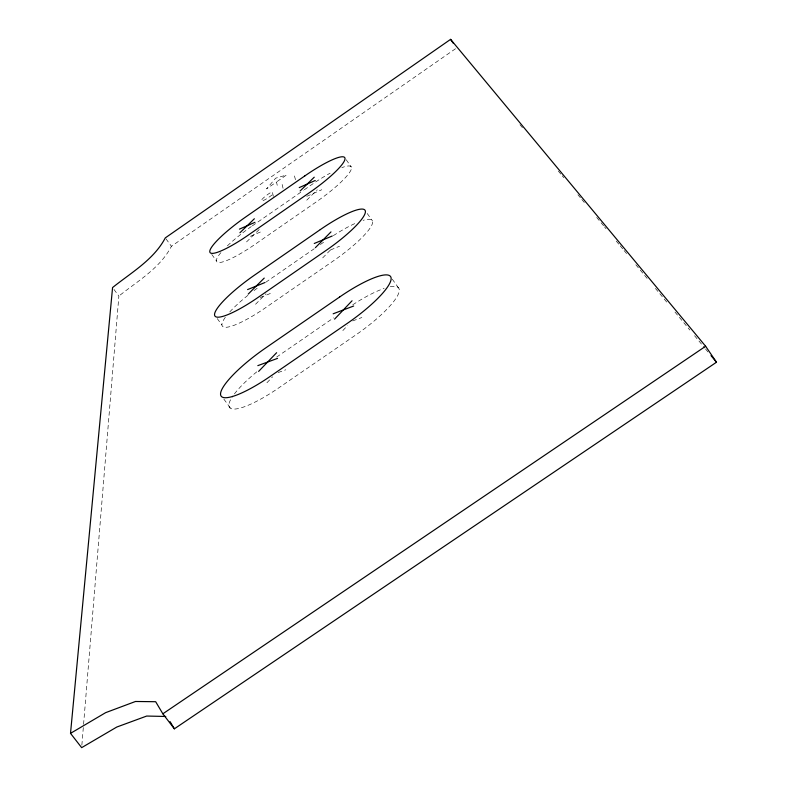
<?xml version="1.0" encoding="UTF-8"?>
<svg xmlns="http://www.w3.org/2000/svg" width="787" height="787" viewBox="0 0 787 787"><rect width="100%" height="100%" fill="white"/><g stroke="black" fill="none" stroke-linecap="round" stroke-linejoin="round"><path stroke-width="0.59" stroke-dasharray="3.94 2.95" d="M81.858 745.2L83.471 725.624M83.57 724.394L118.867 296.089L113.967 289.439M455.525 48.725L171.409 246.282C160.243 268.141 137.459 281.136 118.867 296.089M342.817 330.599L347.569 325.562M266.901 382.787L272.627 376.786M322.68 257.89L332.193 248.21M255.539 304.264L265.937 293.787M306.714 200.193L317.25 189.815M246.528 241.924L260.113 228.653M277.191 181.472L286.448 175.039L275.637 178.187L266.537 188.88L276.493 181.964L277.388 185.948M272.204 194.93L268.524 197.488A8.391 1.456 -35.6 0 1 261.333 200.705A8.391 1.456 -35.6 0 1 267.895 194.369L268.938 193.641A4.073 0.708 -35.6 0 1 272.42 192.077L273.64 197.812M252.293 225.869L303.29 190.474M304.294 189.785L311.288 184.925A45.843 8.382 -35.4 0 1 330.147 173.17M265.799 282.228L314.288 248.702M320.358 244.511L325.405 241.019M276.621 357.082L333.649 317.84M306.763 196.327L321.794 189.726M250.414 236.316L261.55 231.516M330.471 249.961L339.522 246.252M260.3 297.496L272.292 292.695M352.684 320.929L361.863 317.505M278.106 372.566L285.838 369.772M519.951 124.68L523.08 128.468M558.317 171.054L561.456 174.842M562.233 175.786L563.797 177.675M577.894 194.714L581.022 198.501M581.809 199.445L584.938 203.233M596.684 217.428L603.737 225.948M604.514 226.892L606.079 228.781M616.26 241.088L619.389 244.875M620.176 245.819L623.304 249.607M624.091 250.551L628.006 255.283M635.837 264.747L648.36 279.887M655.414 288.406L667.937 303.546M674.98 312.065L689.865 330.048M694.557 335.724L704.739 348.031M705.526 348.975L708.654 352.763M223.852 399.107L230.798 408.551M165.968 238.815L171.409 246.282M217.222 318.558L221.895 324.972M211.762 254.427L216.376 260.792M392.26 279.119L399.039 288.701M367.224 213.484L372.487 220.931M346.201 159.751L351.405 167.149M294.456 175.914L295.518 179.898M282.149 184.463L283.104 188.516M225.338 317.299A50.968 10.359 -35.8 0 0 265.406 307.806L333.639 260.694A51.106 10.408 -35.5 0 0 369.26 229.243A51.106 10.408 -35.5 0 0 363.073 220.36M229.774 311.927A50.968 10.359 -35.8 0 1 248.476 294.879M254.034 290.58A50.968 10.359 -35.8 0 1 258.854 287.058M333.314 235.667A51.106 10.408 -35.5 0 1 354.73 223.616M220.921 252.597A45.725 8.342 -35.7 0 0 221.993 262.101A45.725 8.342 -35.7 0 0 255.234 244.206L316.295 201.885A45.843 8.382 -35.4 0 0 348.769 173.602A45.843 8.382 -35.4 0 0 341.794 167.651M227.345 245.878A45.725 8.342 -35.7 0 1 241.009 234.182M242.819 232.775A45.725 8.342 -35.7 0 1 251.338 226.528M390.263 286.724A57.726 13.29 -35.6 0 1 394.946 299.827A57.726 13.29 -35.6 0 1 355.586 335.095L278.273 388.207A57.579 13.202 -36 0 1 232.903 395.999M352.724 304.805A57.726 13.29 -35.6 0 1 384.145 288.416M234.428 393.913A57.579 13.202 -36 0 1 257.979 370.844"/><path stroke-width="1.18" d="M70.515 733.356L112.571 287.55C131.193 272.597 153.908 259.621 165.29 237.89L450.597 39.35L705.634 346.26L716.485 362.227L174.37 728.821L162.85 713.799L155.669 701.709L135.482 701.483L105.655 712.648L70.515 733.356L81.651 747.65L116.781 727.04L146.687 716.052L165.811 716.465M334.593 319.128L352.055 300.782M258.608 371.415L276.621 352.704M315.39 247.659L330.983 231.909M248.2 294.112L264.225 278.086M300.152 190.966L314.249 177.193M239.927 232.765L254.368 218.756M162.85 713.799L705.634 346.26M299.247 187.601L315.253 180.489M239.435 229.125L254.958 222.337M314.259 243.478L332.242 236.011M247.59 289.586L264.963 282.523M333.157 313.797L353.658 306.015M257.831 365.64L277.565 358.37M711.005 355.596L716.485 362.227M450.597 39.35L453.233 43.206M170.071 721.63L174.37 728.821M304.874 175.875L245.839 216.868A45.774 8.155 -35.7 0 0 209.795 251.85A45.774 8.155 -35.7 0 0 248.544 234.92L309.655 192.53A45.892 8.195 -35.4 0 0 344.942 158.049A45.892 8.195 -35.4 0 0 304.874 175.875M320.299 229.607L254.585 275.076A51.027 10.133 -35.8 0 0 214.576 315.115A51.027 10.133 -35.8 0 0 257.959 297.496L326.241 250.315A51.155 10.182 -35.5 0 0 365.316 210.877A51.155 10.182 -35.5 0 0 320.299 229.607M339.65 296.994L265.553 348.031A57.648 12.917 -36 0 0 220.596 394.74A57.648 12.917 -36 0 0 269.852 376.639L347.234 323.427A57.795 13.005 -35.6 0 0 391.001 277.477A57.795 13.005 -35.6 0 0 339.65 296.994"/></g></svg>
